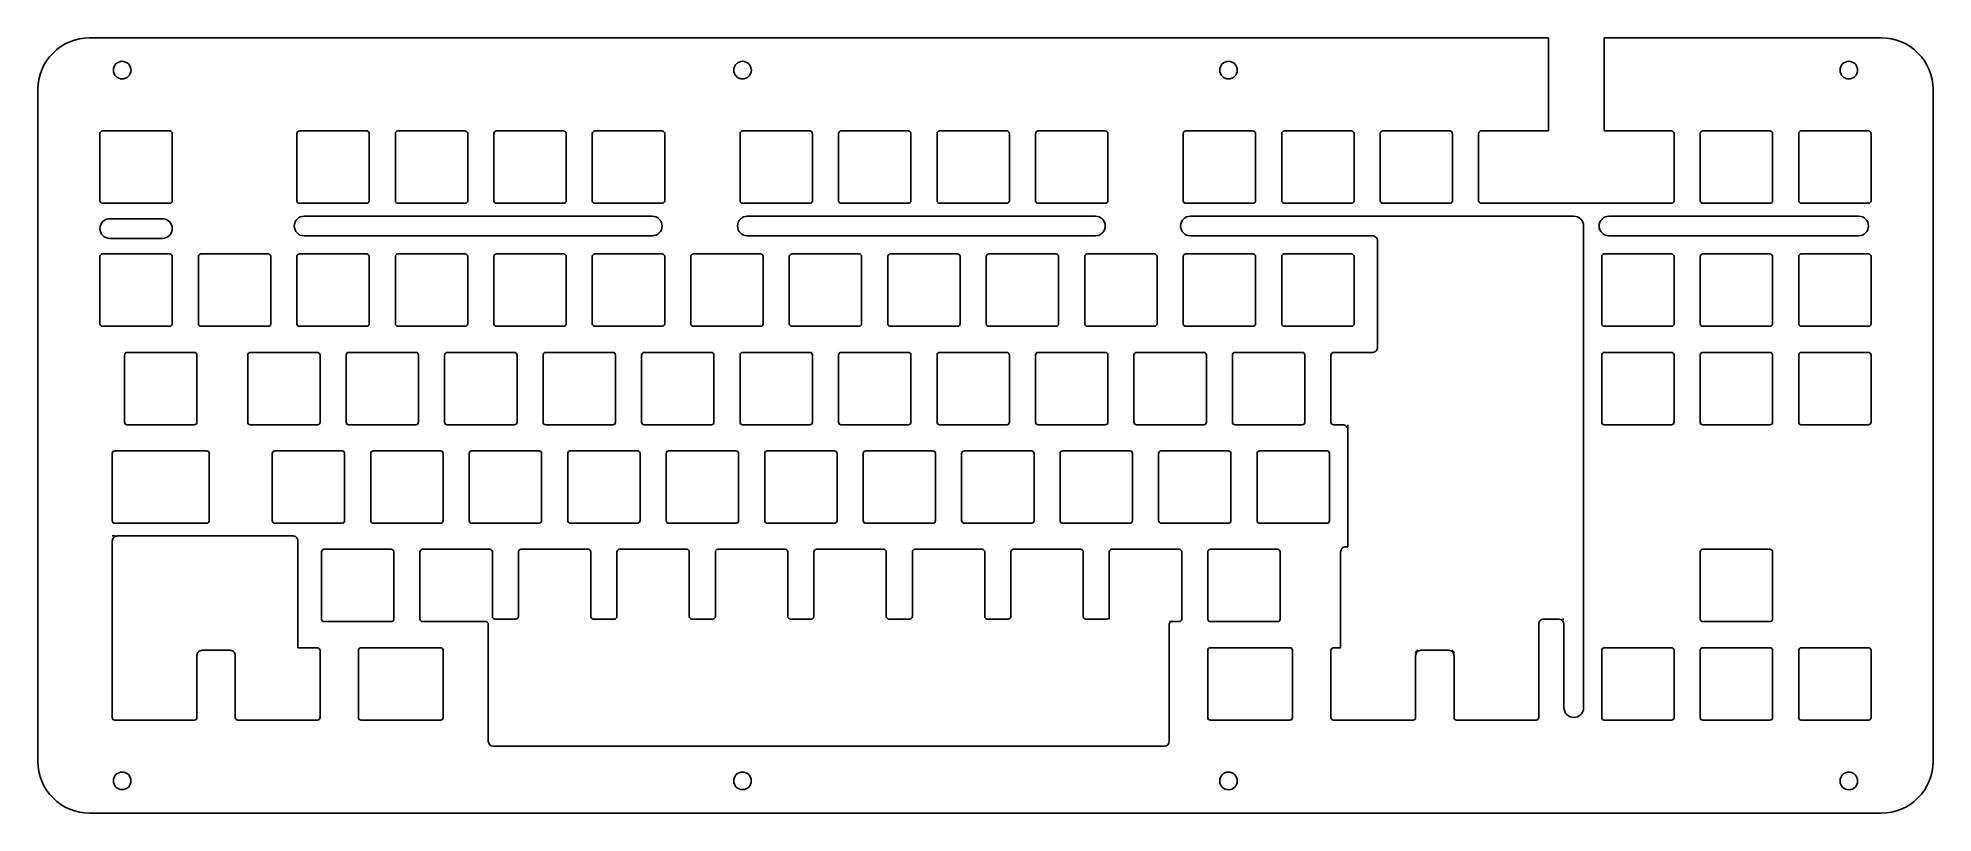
# Model space of a CAD drawing. Header units: millimetres. Extents: x 0 to 367, y 0 to 150.
import ezdxf

# ---------------------------------------------------------------- set-up
doc = ezdxf.new("R2010")
doc.units = ezdxf.units.MM
doc.header["$MEASUREMENT"] = 0

msp = doc.modelspace()

# ---------------------------------------------------------------- linework, layer by layer
for p, q in [((253.46, 70.67), (253.46, 75.22)), ((14.45, 53.71), (14.95, 53.71)), ((48.88, 53.71), (48.42, 53.71)), ((73.98, 50.62), (73.98, 37.62)), ((87.48, 51.12), (74.48, 51.12)), ((87.98, 38.12), (87.98, 50.62)), ((93.03, 50.62), (93.03, 38.12)), ((106.53, 51.12), (93.53, 51.12)), ((107.03, 38.12), (107.03, 50.62)), ((112.08, 50.62), (112.08, 38.12)), ((125.58, 51.12), (112.58, 51.12)), ((126.08, 38.12), (126.08, 50.62)), ((131.13, 50.62), (131.13, 38.12)), ((144.63, 51.12), (131.63, 51.12)), ((145.13, 38.12), (145.13, 50.62)), ((150.18, 50.62), (150.18, 38.12)), ((163.68, 51.12), (150.68, 51.12)), ((164.18, 38.12), (164.18, 50.62)), ((169.23, 50.62), (169.23, 38.12)), ((182.73, 51.12), (169.73, 51.12)), ((183.23, 38.12), (183.23, 50.62)), ((188.28, 50.62), (188.28, 38.12)), ((201.78, 51.12), (188.78, 51.12)), ((202.28, 38.12), (202.28, 50.62)), ((207.33, 50.62), (207.33, 38.12)), ((207.33, 50.62), (207.33, 37.62)), ((220.83, 51.12), (207.83, 51.12)), ((220.83, 51.12), (207.83, 51.12)), ((221.33, 37.62), (221.33, 50.62)), ((221.33, 37.62), (221.33, 50.62)), ((74.48, 37.12), (86.7, 37.12)), ((92.53, 37.62), (88.48, 37.62)), ((111.58, 37.62), (107.53, 37.62)), ((130.63, 37.62), (126.58, 37.62)), ((149.68, 37.62), (145.63, 37.62)), ((168.73, 37.62), (164.68, 37.62)), ((187.78, 37.62), (183.73, 37.62)), ((206.83, 37.62), (202.78, 37.62)), ((219, 37.12), (220.83, 37.12)), ((219, 37.12), (220.83, 37.12)), ((219.43, 37.12), (219, 37.12)), ((295, 37.62), (295.28, 37.62)), ((87.2, 35.41), (87.2, 36.62)), ((87.2, 13.97), (87.2, 35.41)), ((218.93, 35.41), (218.93, 36.62)), ((218.93, 35.41), (218.93, 13.97)), ((62.08, 18.57), (62.08, 31.57)), ((62.58, 32.07), (77.96, 32.07)), ((78.46, 31.57), (78.46, 18.57)), ((77.96, 18.07), (62.58, 18.07)), ((218, 13.04), (88.13, 13.04))]:
    msp.add_line(p, q)
for points in [[(316.58, 131.58), (316.58, 118.58, -0.414214), (316.08, 118.08), (303.08, 118.08), (292.27, 118.08), (279.27, 118.08, -0.414214), (278.77, 118.58), (278.77, 131.58, -0.414214), (279.27, 132.08), (292.27, 132.08), (292.27, 150.08), (10.07, 150.08, 0.414214), (0.07, 140.08), (0.07, 125.08), (0.07, 10.07, 0.414214), (10.07, 0.07), (22.64, 0.07), (356.68, 0.07, 0.414214), (366.68, 10.07), (366.68, 140.08, 0.414214), (356.68, 150.08), (303.08, 150.08), (303.08, 132.08), (316.08, 132.08, -0.414214)], [(12.57, 132.08), (25.57, 132.08, -0.414214), (26.07, 131.58), (26.07, 118.58, -0.414214), (25.57, 118.08), (12.57, 118.08, -0.414214), (12.07, 118.58), (12.07, 131.58, -0.414214)], [(63.67, 132.08), (50.67, 132.08, 0.414214), (50.17, 131.58), (50.17, 118.58, 0.414214), (50.67, 118.08), (63.67, 118.08, 0.414214), (64.17, 118.58), (64.17, 131.58, 0.414214)], [(69.72, 132.08), (82.72, 132.08, -0.414214), (83.22, 131.58), (83.22, 118.58, -0.414214), (82.72, 118.08), (69.72, 118.08, -0.414214), (69.22, 118.58), (69.22, 131.58, -0.414214)], [(88.77, 132.08), (101.77, 132.08, -0.414214), (102.27, 131.58), (102.27, 118.58, -0.414214), (101.77, 118.08), (88.77, 118.08, -0.414214), (88.27, 118.58), (88.27, 131.58, -0.414214)], [(121.32, 118.58), (121.32, 131.58, 0.414214), (120.82, 132.08), (107.82, 132.08, 0.414214), (107.32, 131.58), (107.32, 118.58, 0.414214), (107.82, 118.08), (120.82, 118.08, 0.414214)], [(149.4, 132.08, -0.414214), (149.9, 131.58), (149.9, 118.58, -0.414214), (149.4, 118.08), (136.4, 118.08, -0.414214), (135.9, 118.58), (135.9, 131.58, -0.414214), (136.4, 132.08)], [(168.45, 132.08, -0.414214), (168.95, 131.58), (168.95, 118.58, -0.414214), (168.45, 118.08), (155.45, 118.08, -0.414214), (154.95, 118.58), (154.95, 131.58, -0.414214), (155.45, 132.08)], [(174, 118.58), (174, 131.58, -0.414214), (174.5, 132.08), (187.5, 132.08, -0.414214), (188, 131.58), (188, 118.58, -0.414214), (187.5, 118.08), (174.5, 118.08, -0.414214)], [(207.05, 131.58), (207.05, 118.58, -0.414214), (206.55, 118.08), (193.55, 118.08, -0.414214), (193.05, 118.58), (193.05, 131.58, -0.414214), (193.55, 132.08), (206.55, 132.08, -0.414214)], [(235.62, 118.58, -0.414214), (235.12, 118.08), (222.12, 118.08, -0.414214), (221.62, 118.58), (221.62, 131.58, -0.414214), (222.12, 132.08), (235.12, 132.08, -0.414214), (235.62, 131.58)], [(240.67, 118.58), (240.67, 131.58, -0.414214), (241.17, 132.08), (254.17, 132.08, -0.414214), (254.67, 131.58), (254.67, 118.58, -0.414214), (254.17, 118.08), (241.17, 118.08, -0.414214)], [(260.22, 118.08, -0.414214), (259.72, 118.58), (259.72, 131.58, -0.414214), (260.22, 132.08), (273.22, 132.08, -0.414214), (273.72, 131.58), (273.72, 118.58, -0.414214), (273.22, 118.08)], [(335.13, 132.08, -0.414214), (335.63, 131.58), (335.63, 118.58, -0.414214), (335.13, 118.08), (322.13, 118.08, -0.414214), (321.63, 118.58), (321.63, 131.58, -0.414214), (322.13, 132.08)], [(354.68, 118.58), (354.68, 131.58, 0.414214), (354.18, 132.08), (341.18, 132.08, 0.414214), (340.68, 131.58), (340.68, 118.58, 0.414214), (341.18, 118.08), (354.18, 118.08, 0.414214)], [(13.97, 115.08), (24.17, 115.08, -1), (24.17, 111.28), (13.97, 111.28, -1)], [(118.92, 115.58), (51.57, 115.58, 1), (51.57, 111.78), (118.92, 111.78, 1)], [(204.65, 115.58), (137.3, 115.58, 1), (137.3, 111.78), (204.65, 111.78, 1)], [(289.89, 18.07), (274.51, 18.07, -0.414214), (274.01, 18.57), (274.01, 30.57, 0.414214), (273.01, 31.57), (267.58, 31.57, 0.414214), (266.58, 30.57), (266.58, 18.57, -0.414214), (266.08, 18.07), (250.7, 18.07, -0.414214), (250.2, 18.57), (250.2, 31.57, -0.414214), (250.7, 32.07), (252.08, 32.07), (252.08, 38.62), (252.08, 50.62, -0.414214), (253.08, 51.62), (253.46, 51.62), (253.46, 63.67), (253.46, 74.22, 0.414214), (252.46, 75.22), (250.7, 75.22, -0.414214), (250.2, 75.72), (250.2, 88.72, -0.414214), (250.7, 89.22), (258.22, 89.22, 0.414214), (259.22, 90.22), (259.22, 95.77), (259.22, 110.78, 0.414214), (258.22, 111.78), (223.02, 111.78, -1), (223.02, 115.58), (290.37, 115.58), (297.18, 115.58, -0.414214), (299.08, 113.68), (299.08, 20.47, -0.414209), (297.18, 18.57, -0.414214), (295.28, 20.47), (295.28, 36.62, 0.414213), (294.28, 37.62), (293.27, 37.62), (291.39, 37.62, 0.414214), (290.39, 36.62), (290.39, 31.57), (290.39, 18.57, -0.414214)], [(352.28, 115.58), (303.98, 115.58, 1), (303.98, 111.78), (352.28, 111.78, 1)], [(26.07, 94.77, -0.414214), (25.57, 94.27), (12.57, 94.27, -0.414214), (12.07, 94.77), (12.07, 107.77, -0.414214), (12.57, 108.27), (25.57, 108.27, -0.414214), (26.07, 107.77)], [(31.62, 94.27, -0.414214), (31.12, 94.77), (31.12, 107.77, -0.414214), (31.62, 108.27), (44.62, 108.27, -0.414214), (45.12, 107.77), (45.12, 94.77, -0.414214), (44.62, 94.27)], [(63.67, 94.27), (50.67, 94.27, -0.414214), (50.17, 94.77), (50.17, 107.77, -0.414214), (50.67, 108.27), (63.67, 108.27, -0.414214), (64.17, 107.77), (64.17, 94.77, -0.414214)], [(69.22, 107.77), (69.22, 94.77, 0.414214), (69.72, 94.27), (82.72, 94.27, 0.414214), (83.22, 94.77), (83.22, 107.77, 0.414214), (82.72, 108.27), (69.72, 108.27, 0.414214)], [(102.27, 107.77), (102.27, 94.77, -0.414214), (101.77, 94.27), (88.77, 94.27, -0.414214), (88.27, 94.77), (88.27, 107.77, -0.414214), (88.77, 108.27), (101.77, 108.27, -0.414214)], [(107.32, 94.77), (107.32, 107.77, -0.414214), (107.82, 108.27), (120.82, 108.27, -0.414214), (121.32, 107.77), (121.32, 94.77, -0.414214), (120.82, 94.27), (107.82, 94.27, -0.414214)], [(126.37, 107.77, -0.414214), (126.87, 108.27), (139.87, 108.27, -0.414214), (140.37, 107.77), (140.37, 94.77, -0.414214), (139.87, 94.27), (126.87, 94.27, -0.414214), (126.37, 94.77)], [(159.42, 107.77), (159.42, 94.77, -0.414214), (158.92, 94.27), (145.92, 94.27, -0.414214), (145.42, 94.77), (145.42, 107.77, -0.414214), (145.92, 108.27), (158.92, 108.27, -0.414214)], [(178.47, 107.77), (178.47, 94.77, -0.414214), (177.97, 94.27), (164.97, 94.27, -0.414214), (164.47, 94.77), (164.47, 107.77, -0.414214), (164.97, 108.27), (177.97, 108.27, -0.414214)], [(183.52, 94.77), (183.52, 107.77, -0.414214), (184.02, 108.27), (197.02, 108.27, -0.414214), (197.52, 107.77), (197.52, 94.77, -0.414214), (197.02, 94.27), (184.02, 94.27, -0.414214)], [(216.07, 94.27), (203.07, 94.27, -0.414214), (202.57, 94.77), (202.57, 107.77, -0.414214), (203.07, 108.27), (216.07, 108.27, -0.414214), (216.57, 107.77), (216.57, 94.77, -0.414214)], [(235.62, 107.77), (235.62, 94.77, -0.414214), (235.12, 94.27), (222.12, 94.27, -0.414214), (221.62, 94.77), (221.62, 107.77, -0.414214), (222.12, 108.27), (235.12, 108.27, -0.414214)], [(241.17, 108.27), (254.17, 108.27, -0.414214), (254.67, 107.77), (254.67, 94.77, -0.414214), (254.17, 94.27), (241.17, 94.27, -0.414214), (240.67, 94.77), (240.67, 107.77, -0.414214)], [(316.08, 94.27), (303.08, 94.27, -0.414214), (302.58, 94.77), (302.58, 107.77, -0.414214), (303.08, 108.27), (316.08, 108.27, -0.414214), (316.58, 107.77), (316.58, 94.77, -0.414214)], [(335.63, 107.77), (335.63, 94.77, -0.414214), (335.13, 94.27), (322.13, 94.27, -0.414214), (321.63, 94.77), (321.63, 107.77, -0.414214), (322.13, 108.27), (335.13, 108.27, -0.414214)], [(354.68, 107.77), (354.68, 94.77, -0.414214), (354.18, 94.27), (341.18, 94.27, -0.414214), (340.68, 94.77), (340.68, 107.77, -0.414214), (341.18, 108.27), (354.18, 108.27, -0.414214)], [(30.83, 88.72), (30.83, 75.72, -0.414214), (30.33, 75.22), (17.33, 75.22, -0.414214), (16.83, 75.72), (16.83, 88.72, -0.414214), (17.33, 89.22), (30.33, 89.22, -0.414214)], [(54.15, 75.22), (41.15, 75.22, -0.414214), (40.65, 75.72), (40.65, 88.72, -0.414214), (41.15, 89.22), (54.15, 89.22, -0.414214), (54.65, 88.72), (54.65, 75.72, -0.414214)], [(59.7, 75.72), (59.7, 88.72, -0.414214), (60.2, 89.22), (73.2, 89.22, -0.414214), (73.7, 88.72), (73.7, 75.72, -0.414214), (73.2, 75.22), (60.2, 75.22, -0.414214)], [(92.25, 89.22, -0.414214), (92.75, 88.72), (92.75, 75.72, -0.414214), (92.25, 75.22), (79.25, 75.22, -0.414214), (78.75, 75.72), (78.75, 88.72, -0.414214), (79.25, 89.22)], [(98.3, 75.22, -0.414214), (97.8, 75.72), (97.8, 88.72, -0.414214), (98.3, 89.22), (111.3, 89.22, -0.414214), (111.8, 88.72), (111.8, 75.72, -0.414214), (111.3, 75.22)], [(130.35, 75.22), (117.35, 75.22, -0.414214), (116.85, 75.72), (116.85, 88.72, -0.414214), (117.35, 89.22), (130.35, 89.22, -0.414214), (130.85, 88.72), (130.85, 75.72, -0.414214)], [(149.9, 75.72, -0.414214), (149.4, 75.22), (136.4, 75.22, -0.414214), (135.9, 75.72), (135.9, 88.72, -0.414214), (136.4, 89.22), (149.4, 89.22, -0.414214), (149.9, 88.72)], [(168.45, 75.22), (155.45, 75.22, -0.414214), (154.95, 75.72), (154.95, 88.72, -0.414214), (155.45, 89.22), (168.45, 89.22, -0.414214), (168.95, 88.72), (168.95, 75.72, -0.414214)], [(174.5, 75.22, -0.414214), (174, 75.72), (174, 88.72, -0.414214), (174.5, 89.22), (187.5, 89.22, -0.414214), (188, 88.72), (188, 75.72, -0.414214), (187.5, 75.22)], [(193.05, 75.72), (193.05, 88.72, -0.414214), (193.55, 89.22), (206.55, 89.22, -0.414214), (207.05, 88.72), (207.05, 75.72, -0.414214), (206.55, 75.22), (193.55, 75.22, -0.414214)], [(212.6, 89.22), (225.6, 89.22, -0.414214), (226.1, 88.72), (226.1, 75.72, -0.414214), (225.6, 75.22), (212.6, 75.22, -0.414214), (212.1, 75.72), (212.1, 88.72, -0.414214)], [(231.65, 89.22), (244.65, 89.22, -0.414214), (245.15, 88.72), (245.15, 75.72, -0.414214), (244.65, 75.22), (231.65, 75.22, -0.414214), (231.15, 75.72), (231.15, 88.72, -0.414214)], [(245.15, 88.72), (245.15, 75.72, -0.414214), (244.65, 75.22), (231.65, 75.22, -0.414214), (231.15, 75.72), (231.15, 88.72, -0.414214), (231.65, 89.22), (244.65, 89.22, -0.414214)], [(316.58, 88.72), (316.58, 75.72, -0.414214), (316.08, 75.22), (303.08, 75.22, -0.414214), (302.58, 75.72), (302.58, 88.72, -0.414214), (303.08, 89.22), (316.08, 89.22, -0.414214)], [(335.13, 75.22), (322.13, 75.22, -0.414214), (321.63, 75.72), (321.63, 88.72, -0.414214), (322.13, 89.22), (335.13, 89.22, -0.414214), (335.63, 88.72), (335.63, 75.72, -0.414214)], [(354.18, 89.22, -0.414214), (354.68, 88.72), (354.68, 75.72, -0.414214), (354.18, 75.22), (341.18, 75.22, -0.414214), (340.68, 75.72), (340.68, 88.72, -0.414214), (341.18, 89.22)], [(14.45, 56.67), (14.45, 69.67, -0.414214), (14.95, 70.17), (32.71, 70.17, -0.414214), (33.21, 69.67), (33.21, 56.67, -0.414214), (32.71, 56.17), (14.95, 56.17, -0.414214)], [(59.41, 69.67), (59.41, 56.67, -0.414214), (58.91, 56.17), (45.91, 56.17, -0.414214), (45.41, 56.67), (45.41, 69.67, -0.414214), (45.91, 70.17), (58.91, 70.17, -0.414214)], [(64.46, 56.67), (64.46, 69.67, -0.414214), (64.96, 70.17), (77.96, 70.17, -0.414214), (78.46, 69.67), (78.46, 56.67, -0.414214), (77.96, 56.17), (64.96, 56.17, -0.414214)], [(97.51, 69.67), (97.51, 56.67, -0.414214), (97.01, 56.17), (84.01, 56.17, -0.414214), (83.51, 56.67), (83.51, 69.67, -0.414214), (84.01, 70.17), (97.01, 70.17, -0.414214)], [(103.06, 56.17, -0.414214), (102.56, 56.67), (102.56, 69.67, -0.414214), (103.06, 70.17), (116.06, 70.17, -0.414214), (116.56, 69.67), (116.56, 56.67, -0.414214), (116.06, 56.17)], [(135.11, 70.17, -0.414214), (135.61, 69.67), (135.61, 56.67, -0.414214), (135.11, 56.17), (122.11, 56.17, -0.414214), (121.61, 56.67), (121.61, 69.67, -0.414214), (122.11, 70.17)], [(154.66, 69.67), (154.66, 56.67, -0.414214), (154.16, 56.17), (141.16, 56.17, -0.414214), (140.66, 56.67), (140.66, 69.67, -0.414214), (141.16, 70.17), (154.16, 70.17, -0.414214)], [(173.71, 56.67, -0.414214), (173.21, 56.17), (160.21, 56.17, -0.414214), (159.71, 56.67), (159.71, 69.67, -0.414214), (160.21, 70.17), (173.21, 70.17, -0.414214), (173.71, 69.67)], [(192.26, 56.17), (179.26, 56.17, -0.414214), (178.76, 56.67), (178.76, 69.67, -0.414214), (179.26, 70.17), (192.26, 70.17, -0.414214), (192.76, 69.67), (192.76, 56.67, -0.414214)], [(211.31, 70.17), (198.31, 70.17, 0.414214), (197.81, 69.67), (197.81, 56.67, 0.414214), (198.31, 56.17), (211.31, 56.17, 0.414214), (211.81, 56.67), (211.81, 69.67, 0.414214)], [(230.36, 70.17, -0.414214), (230.86, 69.67), (230.86, 56.67, -0.414214), (230.36, 56.17), (217.36, 56.17, -0.414214), (216.86, 56.67), (216.86, 69.67, -0.414214), (217.36, 70.17)], [(236.41, 70.17), (249.41, 70.17, -0.414214), (249.91, 69.67), (249.91, 56.67, -0.414214), (249.41, 56.17), (236.41, 56.17, -0.414214), (235.91, 56.67), (235.91, 69.67, -0.414214)], [(38.26, 18.57), (38.26, 30.57, 0.414214), (37.26, 31.57), (31.83, 31.57, 0.414214), (30.83, 30.57), (30.83, 18.57, -0.414214), (30.33, 18.07), (14.95, 18.07, -0.414214), (14.45, 18.57), (14.45, 31.57), (14.45, 52.71, -0.414214), (15.45, 53.71), (22.05, 53.71), (39.92, 53.71), (49.38, 53.71, -0.414214), (50.38, 52.71), (50.38, 50.62), (50.38, 37.62), (50.38, 33.77), (50.38, 32.07), (54.15, 32.07, -0.414214), (54.65, 31.57), (54.65, 18.57, -0.414214), (54.15, 18.07), (38.76, 18.07, -0.414214)], [(68.93, 37.62, -0.414214), (68.43, 37.12), (55.43, 37.12, -0.414214), (54.93, 37.62), (54.93, 50.62, -0.414214), (55.43, 51.12), (68.43, 51.12, -0.414214), (68.93, 50.62)], [(68.93, 50.62), (68.93, 37.62, -0.414214), (68.43, 37.12), (55.43, 37.12, -0.414214), (54.93, 37.62), (54.93, 50.62, -0.414214), (55.43, 51.12), (68.43, 51.12, -0.414214)], [(239.88, 51.12, -0.414214), (240.38, 50.62), (240.38, 37.62, -0.414214), (239.88, 37.12), (226.88, 37.12, -0.414214), (226.38, 37.62), (226.38, 50.62, -0.414214), (226.88, 51.12)], [(335.63, 50.62), (335.63, 37.62, -0.414214), (335.13, 37.12), (322.13, 37.12, -0.414214), (321.63, 37.62), (321.63, 50.62, -0.414214), (322.13, 51.12), (335.13, 51.12, -0.414214)], [(77.96, 18.07, 0.414214), (78.46, 18.57), (78.46, 31.57, 0.414214), (77.96, 32.07), (62.58, 32.07, 0.414214), (62.08, 31.57), (62.08, 18.57, 0.414214), (62.58, 18.07)], [(226.38, 18.57), (226.38, 31.57, -0.414214), (226.88, 32.07), (242.26, 32.07, -0.414214), (242.76, 31.57), (242.76, 18.57, -0.414214), (242.26, 18.07), (226.88, 18.07, -0.414214)], [(302.58, 31.57, -0.414214), (303.08, 32.07), (316.08, 32.07, -0.414214), (316.58, 31.57), (316.58, 18.57, -0.414214), (316.08, 18.07), (303.08, 18.07, -0.414214), (302.58, 18.57)], [(321.63, 31.57, -0.414214), (322.13, 32.07), (335.13, 32.07, -0.414214), (335.63, 31.57), (335.63, 18.57, -0.414214), (335.13, 18.07), (322.13, 18.07, -0.414214), (321.63, 18.57)], [(354.18, 18.07), (341.18, 18.07, -0.414214), (340.68, 18.57), (340.68, 31.57, -0.414214), (341.18, 32.07), (354.18, 32.07, -0.414214), (354.68, 31.57), (354.68, 18.57, -0.414214)]]:
    msp.add_lwpolyline(points, format="xyb", close=True)
for centre in [(16.38, 143.85), (136.38, 143.85), (230.38, 143.85), (350.38, 143.85), (16.37, 6.31), (136.37, 6.31), (230.38, 6.3), (350.38, 6.3)]:
    msp.add_circle(centre, 1.7)
for centre, radius, start, end in [((260.22, 111.77), 1, 179.6426, 180), ((74.48, 50.62), 0.5, 90, 180), ((87.48, 50.62), 0.5, 0, 90), ((93.53, 50.62), 0.5, 90, 180), ((106.53, 50.62), 0.5, 0, 90), ((112.58, 50.62), 0.5, 90, 180), ((125.58, 50.62), 0.5, 0, 90), ((131.63, 50.62), 0.5, 90, 180), ((144.63, 50.62), 0.5, 0, 90), ((150.68, 50.62), 0.5, 90, 180), ((163.68, 50.62), 0.5, 0, 90), ((169.73, 50.62), 0.5, 90, 180), ((182.73, 50.62), 0.5, 0, 90), ((188.78, 50.62), 0.5, 90, 180), ((201.78, 50.62), 0.5, 0, 90), ((207.83, 50.62), 0.5, 90, 180), ((207.83, 50.62), 0.5, 90, 180), ((220.83, 50.62), 0.5, 0, 90), ((220.83, 50.62), 0.5, 0, 90), ((74.48, 37.62), 0.5, 180, 270), ((86.7, 36.62), 0.5, 0, 90), ((88.48, 38.12), 0.5, 180, 270), ((92.53, 38.12), 0.5, 270, 360), ((107.53, 38.12), 0.5, 180, 270), ((111.58, 38.12), 0.5, 270, 360), ((126.58, 38.12), 0.5, 180, 270), ((130.63, 38.12), 0.5, 270, 360), ((145.63, 38.12), 0.5, 180, 270), ((149.68, 38.12), 0.5, 270, 360), ((164.68, 38.12), 0.5, 180, 270), ((168.73, 38.12), 0.5, -90, 0), ((183.73, 38.12), 0.5, 180, 270), ((187.78, 38.12), 0.5, -90, 0), ((202.78, 38.12), 0.5, 180, 270), ((206.83, 38.12), 0.5, -90, 0), ((219.43, 36.62), 0.5, 90, 180), ((220.83, 37.62), 0.5, 270, 360), ((220.83, 37.62), 0.5, 270, 360), ((267.08, 31.07), 0.5, 90, 180), ((273.51, 31.07), 0.5, 0, 90)]:
    msp.add_arc(centre, radius, start, end)
at = {"extrusion": (0, 0, -1)}
for centre, start, end in [((-62.58, 31.57), 0, 90), ((-77.96, 31.57), 90, 180), ((-62.58, 18.57), -90, 0), ((-77.96, 18.57), 180, 270)]:
    msp.add_arc(centre, 0.5, start, end, dxfattribs=at)
for points in [[(88.13, 13.04), (87.62, 13.04), (87.2, 13.46), (87.2, 13.97)], [(218.93, 13.97), (218.93, 13.46), (218.51, 13.04), (218, 13.04)]]:
    msp.add_open_spline(points, degree=3)

doc.saveas('drawing.dxf')
